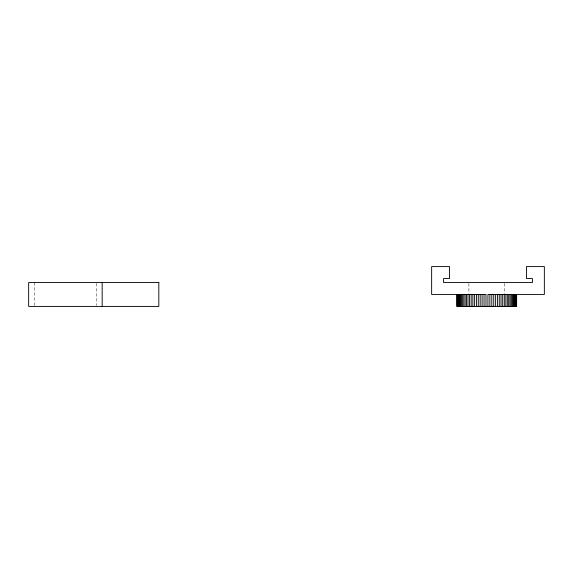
<?xml version="1.0" encoding="UTF-8"?>
<svg xmlns="http://www.w3.org/2000/svg" width="573" height="573" viewBox="0 0 573 573"><rect width="100%" height="100%" fill="white"/><g stroke="black" fill="none" stroke-linecap="round" stroke-linejoin="round"><path stroke-width="0.43" stroke-dasharray="2.87 2.15" d="M504.706 283.413L504.706 294.028M468.9 283.413L468.9 294.028M96.701 283.413L96.701 305.524M34.616 282.532L34.616 305.524"/><path stroke-width="0.86" d="M516.645 306.412L456.96 306.412L456.96 294.472M516.645 294.472L516.631 306.412M516.524 294.472L516.524 306.412M516.28 294.472L516.28 306.412M515.908 294.472L515.908 306.412M515.413 294.472L515.413 306.412M514.798 294.472L514.798 306.412M514.053 294.472L514.053 306.412M513.2 294.472L513.2 306.412M512.233 294.472L512.233 306.412M511.159 294.472L511.159 306.412M509.977 294.472L509.977 306.412M508.695 294.472L508.695 306.412M507.32 294.472L507.32 306.412M505.859 294.472L505.859 306.412M504.312 294.472L504.312 306.412M502.693 294.472L502.693 306.412M501.01 294.472L501.01 306.412M499.262 294.472L499.262 306.412M497.464 294.472L497.464 306.412M495.616 294.472L495.616 306.412M493.733 294.472L493.733 306.412M491.813 294.472L491.813 306.412M489.879 294.472L489.879 306.412M487.931 306.412L487.931 294.472L544.35 294.472L544.35 266.588L526.444 266.588L526.444 278.528L532.41 278.528L532.41 282.532L443.581 282.532L443.581 278.528L449.554 278.528L449.554 266.588L431.641 266.588L431.641 294.472L485.976 294.472L485.976 306.412M484.027 294.472L484.027 306.412M482.094 294.472L482.094 306.412M480.174 294.472L480.174 306.412M478.283 294.472L478.283 306.412M476.428 294.472L476.428 306.412M474.623 294.472L474.623 306.412M472.868 294.472L472.868 306.412M471.171 294.472L471.171 306.412M469.538 294.472L469.538 306.412M467.983 294.472L467.983 306.412M466.508 294.472L466.508 306.412M465.118 294.472L465.118 306.412M463.822 294.472L463.822 306.412M462.626 294.472L462.626 306.412M461.537 294.472L461.537 306.412M460.549 294.472L460.549 306.412M459.675 294.472L459.675 306.412M458.916 294.472L458.916 306.412M458.278 294.472L458.278 306.412M457.763 294.472L457.763 306.412M457.376 294.472L457.326 306.412M457.082 294.472L457.111 306.412M102.166 282.532L102.166 306.412M158.821 282.532L28.65 282.532L28.65 306.412L158.821 306.412L158.821 282.532"/></g></svg>
